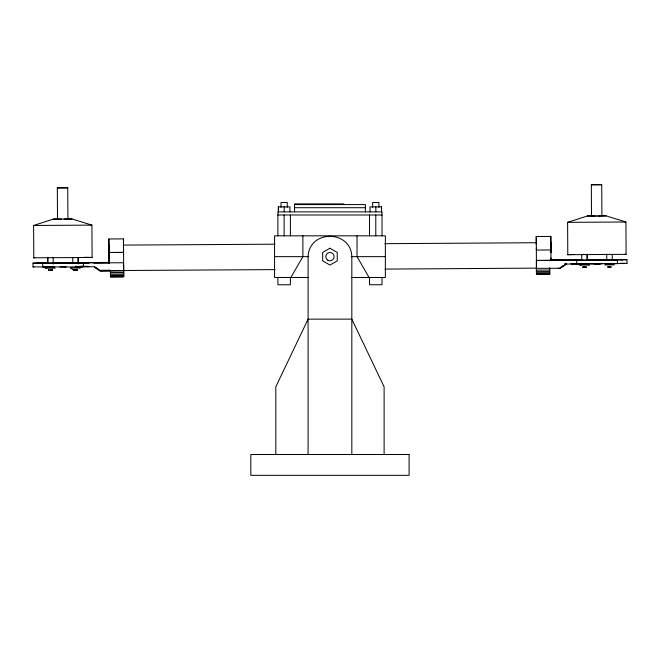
<?xml version="1.0" encoding="UTF-8"?>
<svg xmlns="http://www.w3.org/2000/svg" width="660" height="660" viewBox="0 0 660 660"><rect width="100%" height="100%" fill="white"/><g stroke="black" fill="none" stroke-linecap="round" stroke-linejoin="round"><path stroke-width="0.99" d="M123.668 270.699L123.684 276.779L110.476 276.87L110.459 270.781L123.668 270.699L100.056 270.947L93.778 266.747L76.238 266.83L76.882 266.772M549.664 268.249L549.673 274.329L536.464 274.403L536.456 268.323L560.092 268.282L566.321 264.066L582.145 263.909M536.25 242.707L536.242 236.503L550.819 236.412L550.877 249.909M550.861 243.136L550.877 244.439L550.852 242.665L550.861 246.279M109.065 270.196L109.057 270.113M536.275 243.144L536.299 244.53M550.852 242.665L550.852 244.291M110.253 270.361L99.982 270.418L110.426 270.344M536.432 267.943L536.398 260.37L550.976 260.287M123.569 254.686L123.445 238.879L108.867 238.97L108.999 262.556L108.982 261.055M123.445 238.879L123.511 246.906M290.862 277.48L302.882 256.649L302.882 235.826M560.802 267.284L563.137 265.7M564.688 264.643L566.247 263.587M558.195 268.24L560.084 268.232L566.321 264.066M67.394 218.922L72.097 218.988L91.913 225.118L92.111 257.45L33.8 257.812L33.602 225.472L53.353 219.103L58.022 218.98M592.02 215.861L587.351 215.985L567.6 222.354L567.798 254.694L626.109 254.339L625.911 221.999L606.094 215.87L601.392 215.803M61.38 219.112L57.519 219.079L57.321 187.886L67.741 187.819L67.93 219.013L64.078 219.095M72.097 218.988L53.353 219.103M595.378 216.001L591.509 215.96L591.319 184.767L601.738 184.701L601.928 215.902L599.33 215.968M33.8 257.812L34.782 257.714M78.053 266.953L33.025 266.912L33 263.167L47.949 262.762M33.025 266.912L34.031 266.813M50.209 267.011L43.568 267.044L54.689 266.962M55.176 268.15L45.755 268.191L46.39 268.158M80.281 266.475L82.459 266.417L80.363 266.392M70.868 267.638L71.346 267.679M78.928 266.822L82.516 266.805L75.883 266.863M76.84 269.379L76.849 270.08L73.466 270.105L70.752 268.042L80.33 267.976L79.687 267.952M606.094 215.87L598.076 215.985M77.591 269.618L73.425 269.643L74.959 269.61M73.466 270.105L77.632 270.08L76.098 270.113M568.582 222.263L567.6 222.354L625.911 221.999L624.904 221.917M567.798 254.694L574.447 254.438M581.864 254.479L587.185 254.455L587.218 260.081M582.062 264.016L627 263.431L626.975 259.685L597.036 260.23L593.893 260.073L606.878 259.809L593.818 259.594L596.285 259.553M589.165 263.827L583.308 263.909M604.898 263.703L614.155 263.678M604.906 264.908L614.163 264.85M611.556 266.97L607.538 266.978L608.074 266.97M71.874 262.762L73.128 262.812M54.054 262.911L53.328 262.927M588.052 259.792L587.326 259.809M605.872 259.652L606.614 259.693M616.259 263.703L615.524 263.719M46.348 267.861L45.713 267.894L46.357 267.919M564.993 263.868L566.28 263.802L564.976 263.744M66.181 267.003L59.92 266.937M74.258 269.396L74.258 270.097L76.849 270.08M51.158 269.957L51.794 269.94L51.15 269.923M51.851 269.478L51.851 270.237L51.208 270.253L51.2 269.47M74.86 269.618L74.217 269.635L74.86 269.643M608.899 266.97L608.256 266.986L610.838 266.97M583.935 267.118L583.259 267.135L585.849 267.118L582.475 267.143L586.641 267.118L585.09 267.102M49.087 270.237C47.503 270.344 56.067 270.196 50.556 270.221M581.146 265.023L579.752 265.072L589.331 265.015L588.687 264.99M606.647 259.924C600.732 260.048 626.101 259.982 612.298 259.9L612.175 254.298M47.718 263.208L43.544 263.29L46.934 263.315M78.259 262.754L82.434 262.672L78.391 262.655M582.697 260.073C565.356 260.345 595.642 260.081 586.847 260.04M612.257 259.644L616.432 259.553L612.389 259.537M584.199 263.901L577.624 263.917L581.155 263.901M73.161 263.026L71.668 263.076L79.118 263.117M123.618 262.746L33 263.167M581.947 259.644L550.432 259.883M582.359 259.982L570.851 260.024L582.351 259.924M621.654 263.497L623.147 263.455L621.646 263.431M47.272 263.117L47.858 263.109L36.853 263.142L54.359 263.183L53.361 263.159M53.369 262.705L72.509 262.581M78.127 262.853L89.125 262.82L78.136 262.919M587.367 259.586L600.08 259.661L596.962 259.702M612.703 259.735L612.125 259.743L623.122 259.702L621.035 259.677M87.07 266.615L89.15 266.566L80.586 266.582M601.969 263.686L593.909 263.818L596.392 263.934M615.013 263.728L609.873 263.744M79.778 263.109L82.492 263.06L78.301 263.018M597.688 260.172L600.154 260.139L536.423 260.494M75.694 266.549L76.329 266.541M596.731 215.993L599.156 216.026M384.854 243.68L536.415 242.723M62.939 262.663C51.826 262.894 73.087 262.837 63.599 262.663M109.461 262.433L77.938 262.573M109.576 262.556L93.728 262.796L109.42 262.837M63.038 263.299C74.159 263.068 52.899 263.134 62.378 263.299M550.357 260.007L566.247 260.057L550.597 260.287M596.97 259.743L587.095 259.924L597.003 259.982M76.733 266.549L75.496 266.566L76.849 266.524L76.18 266.467M88.036 266.31L79.744 266.335M75.537 266.838L76.783 266.854M579.439 263.761L570.933 263.761L579.431 263.686M597.053 263.926L600.179 263.885L597.036 263.777M50.515 269.973L52.594 269.932L50.506 269.915M74.258 270.097L76.799 269.618L76.147 269.61M385.019 269.09L536.572 268.125M110.468 272.588L123.676 272.498M110.476 274.106L123.684 274.024M110.476 275.319L123.692 275.236M110.476 276.193L123.692 276.103M110.476 276.87L123.684 276.779M596.739 216.043L587.351 215.985M123.346 245.091L274.906 244.2M536.357 250.058L550.935 249.967M596.937 259.504L606.507 259.471M581.518 259.726L577.549 259.784L582.656 259.834M597.028 263.736L590.023 263.744M75.479 266.45L76.717 266.442M75.52 266.747L76.766 266.739M123.494 270.501L275.055 269.602M100.056 270.947L110.459 270.831M536.456 270.122L549.673 270.047M536.464 271.648L549.681 271.573M536.464 272.861L549.681 272.786M536.473 273.735L549.681 273.661M536.464 274.403L549.681 274.18M48.155 262.845L43.552 262.903L47.677 262.944M75.248 266.326L77.055 266.326M343.86 203.915L294.525 203.915L294.55 211.876M294.55 204.583L365.368 204.583L365.368 211.876M294.55 207.71L365.368 207.71M277.885 214.995L382.033 214.995M274.56 256.649L308.715 256.649M351.202 256.649L385.358 256.649M308.352 277.48L274.56 277.48L274.56 235.826L385.358 235.826L385.358 277.48L351.565 277.48M611.935 259.462L626.975 259.685M84.463 257.268L92.111 257.45M621.043 263.257L627 263.431M51.208 270.229L51.851 270.237M71.395 268.067L70.752 268.042M601.738 184.701L591.319 184.767M67.741 187.819L57.321 187.886M625.102 254.257L626.109 254.339M90.907 225.027L91.913 225.118L33.602 225.472M94.487 266.797L99.198 269.907M94.496 266.846L99.206 269.957M369.055 277.48L357.035 256.649L357.035 235.826M536.39 267.902L536.456 274.197M536.456 268.323L536.341 248.143M110.401 270.41L110.468 276.655M550.819 236.412L550.927 252.706M536.242 236.503L536.332 249.233M108.867 238.97L108.974 252.681M549.673 274.329L549.615 267.919M123.684 276.565L123.626 264.949M550.877 246.196L550.861 244.712L550.861 246.073M108.941 248.746L108.925 247.261L108.925 248.622M550.927 257.953L550.943 260.535M108.966 251.699L108.991 254.776M617.372 260.007L617.389 263.752M606.721 254.034L606.796 259.957M587.144 254.158L587.177 259.776M581.724 254.191L581.765 260.75M576.683 260.254L576.708 264M550.918 248.053L550.985 260.799M550.852 247.624L550.885 251.897M123.552 250.519L123.684 270.798M108.974 250.61L109.007 263.084M83.374 263.117L83.399 266.871M78.185 257.416L78.218 263.975M78.144 258.052L78.169 262.738M74.935 269.404L74.935 270.105M74.869 269.379L74.877 270.08M72.765 257.45L72.798 263.076M53.146 257.268L53.229 264.132M47.776 257.606L47.809 263.224M47.726 257.301L47.767 262.927M42.685 263.373L42.71 267.118M108.916 248.795L108.958 255.007M109.024 260.758L109.04 263.348M108.908 246.807L108.933 250.28M108.908 245.57L108.908 246.84M384.112 454.509L384.112 386.818L351.829 319.135L308.088 319.135L275.806 386.818L275.806 454.509M382.033 235.826L382.024 211.876L277.893 211.876L277.885 235.826M382.024 277.48L382.024 284.765L369.534 284.765L369.534 277.48M381.571 211.876L381.571 206.877L369.988 206.877L370.054 211.876M381.505 206.877L381.505 211.876M378.906 207.306L378.906 202.505L372.652 202.505L372.652 207.306M375.845 206.877L375.845 211.876M375.779 214.995L375.779 235.826M369.526 214.995L369.526 235.826M351.829 454.509L351.829 256.649C350.93 229.581 308.987 229.581 308.088 256.649L308.088 454.509M290.392 214.995L290.392 235.826M290.392 277.48L290.392 284.765L277.893 284.765L277.893 277.48M289.938 211.876L289.938 206.877L278.347 206.877L278.347 211.876M287.265 207.306L287.265 202.505L281.02 202.505L281.02 207.306M284.204 206.877L284.204 211.876M284.138 214.995L284.138 235.826M278.413 206.877L278.413 211.876M108.916 245.182L108.933 246.997L108.916 245.182M329.959 248.242L322.674 252.45L322.674 260.857L329.959 265.056L337.243 260.857L337.243 252.45L329.959 248.242M53.427 263.01L72.88 262.919L53.427 263.01M48.502 269.948L49.046 269.973L48.502 269.948M123.56 252.4L108.982 252.491L123.569 252.425M409.101 454.509L250.816 454.509L250.816 475.332L409.101 475.332L409.101 454.509M76.23 270.097L76.23 269.396L76.164 270.072M327.88 260.254A4.166 4.166 0 0 0 334.125 256.649A4.166 4.166 0 0 0 327.88 253.044A4.166 4.166 0 0 0 327.88 260.254"/></g></svg>
